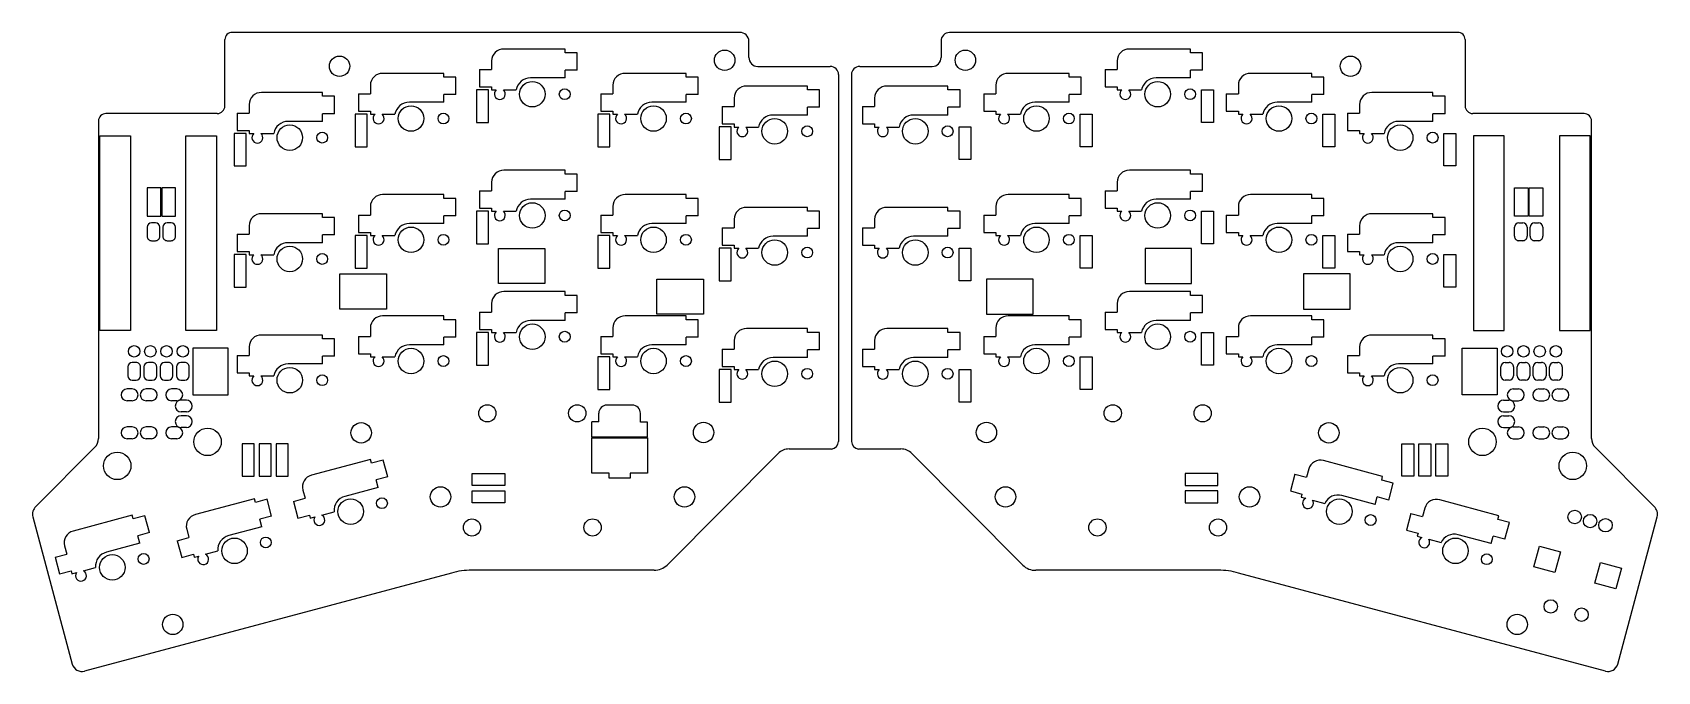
# Model space of a CAD drawing. Extents: x 23 to 278, y -152 to -52.
import ezdxf

# ---------------------------------------------------------------- set-up
doc = ezdxf.new("R2010")
doc.units = 0
doc.layers.add('BLACK', color=7, linetype='CONTINUOUS')

msp = doc.modelspace()

# ---------------------------------------------------------------- linework, layer by layer
at = {"layer": 'BLACK', "linetype": 'CONTINUOUS'}
for p, q in [((53.2625, -63.6553), (53.2625, -53.2735)), ((133.935, -52.1686), (54.3898, -52.1688)), ((246.477, -52.1688), (166.802, -52.1686)), ((247.605, -53.2735), (247.605, -63.6553)), ((106.557, -54.7534), (96.9813, -54.7534)), ((106.557, -55.3539), (106.557, -54.7534)), ((108.445, -55.3539), (106.557, -55.3539)), ((108.445, -58.0717), (108.445, -55.3539)), ((135.366, -56.0779), (135.366, -53.5271)), ((165.501, -53.5271), (165.501, -56.0779)), ((204.572, -54.7534), (194.996, -54.7534)), ((204.572, -55.3539), (204.572, -54.7534)), ((206.459, -55.3539), (204.572, -55.3539)), ((206.459, -58.0717), (206.459, -55.3539)), ((87.5569, -58.5636), (77.9811, -58.5636)), ((87.5569, -59.1641), (87.5569, -58.5636)), ((93.1713, -57.9697), (95.0592, -57.9697)), ((93.1713, -57.9697), (93.1713, -60.6875)), ((95.0592, -56.6235), (95.0592, -57.9697)), ((106.557, -59.2905), (106.557, -58.0717)), ((108.445, -58.0717), (106.557, -58.0717)), ((125.557, -58.5642), (115.981, -58.5642)), ((125.557, -59.1647), (125.557, -58.5642)), ((136.759, -57.4761), (148.098, -57.4761)), ((152.769, -57.4761), (164.108, -57.4761)), ((185.572, -58.5642), (175.996, -58.5642)), ((185.572, -59.1647), (185.572, -58.5642)), ((191.186, -57.9697), (191.186, -60.6875)), ((191.186, -57.9697), (193.074, -57.9697)), ((193.074, -56.6235), (193.074, -57.9697)), ((206.459, -58.0717), (204.572, -58.0717)), ((204.572, -59.2905), (204.572, -58.0717)), ((223.572, -58.5636), (213.996, -58.5636)), ((223.572, -59.1641), (223.572, -58.5636)), ((76.059, -60.4337), (76.059, -61.7799)), ((89.4448, -59.1641), (87.5569, -59.1641)), ((89.4448, -61.8819), (89.4448, -59.1641)), ((93.1713, -60.6875), (95.0592, -60.6875)), ((95.0592, -60.6875), (95.0592, -61.1705)), ((106.557, -59.2905), (101.163, -59.2905)), ((114.059, -60.4343), (114.059, -61.7805)), ((127.444, -59.1647), (125.557, -59.1647)), ((127.444, -61.8825), (127.444, -59.1647)), ((144.557, -60.5628), (134.981, -60.5628)), ((144.557, -61.1633), (144.557, -60.5628)), ((149.434, -58.7703), (149.434, -116.247)), ((151.434, -58.7703), (151.434, -116.247)), ((166.572, -60.5628), (156.996, -60.5628)), ((166.572, -61.1633), (166.572, -60.5628)), ((174.074, -60.4343), (174.074, -61.7805)), ((187.46, -59.1647), (185.572, -59.1647)), ((187.46, -61.8825), (187.46, -59.1647)), ((191.186, -60.6875), (193.074, -60.6875)), ((193.074, -60.6875), (193.074, -61.1705)), ((204.572, -59.2905), (199.178, -59.2905)), ((212.074, -60.4337), (212.074, -61.7799)), ((225.46, -59.1641), (223.572, -59.1641)), ((225.46, -61.8819), (225.46, -59.1641)), ((57.0593, -63.4343), (57.0593, -64.7805)), ((68.5572, -61.5642), (58.9814, -61.5642)), ((68.5572, -62.1647), (68.5572, -61.5642)), ((70.4451, -62.1647), (68.5572, -62.1647)), ((70.4451, -64.8825), (70.4451, -62.1647)), ((74.1711, -61.7799), (74.1711, -64.4977)), ((74.1711, -61.7799), (76.059, -61.7799)), ((87.5569, -63.1007), (82.163, -63.1007)), ((87.5569, -63.1007), (87.5569, -61.8819)), ((89.4448, -61.8819), (87.5569, -61.8819)), ((94.5691, -61.1571), (92.6895, -61.1571)), ((92.6895, -61.1571), (92.6895, -66.2625)), ((94.5691, -66.2625), (94.5691, -61.1571)), ((95.0592, -61.1705), (95.7875, -61.1705)), ((96.9051, -61.1701), (98.9031, -61.1705)), ((112.171, -61.7805), (114.059, -61.7805)), ((112.171, -61.7805), (112.171, -64.4983)), ((125.557, -63.1013), (120.163, -63.1013)), ((125.557, -63.1013), (125.557, -61.8825)), ((127.444, -61.8825), (125.557, -61.8825)), ((133.059, -62.4329), (133.059, -63.7791)), ((146.445, -61.1633), (144.557, -61.1633)), ((146.445, -63.8811), (146.445, -61.1633)), ((155.074, -62.4329), (155.074, -63.7791)), ((168.46, -61.1633), (166.572, -61.1633)), ((168.46, -63.8811), (168.46, -61.1633)), ((172.186, -61.7805), (174.074, -61.7805)), ((172.186, -61.7805), (172.186, -64.4983)), ((185.572, -63.1013), (180.178, -63.1013)), ((185.572, -63.1013), (185.572, -61.8825)), ((187.46, -61.8825), (185.572, -61.8825)), ((193.074, -61.1705), (193.802, -61.1705)), ((194.92, -61.1701), (196.918, -61.1705)), ((206.298, -61.1571), (208.178, -61.1571)), ((206.298, -66.2625), (206.298, -61.1571)), ((208.178, -61.1571), (208.178, -66.2625)), ((210.186, -61.7799), (210.186, -64.4977)), ((210.186, -61.7799), (212.074, -61.7799)), ((223.572, -63.1007), (218.178, -63.1007)), ((223.572, -63.1007), (223.572, -61.8819)), ((225.46, -61.8819), (223.572, -61.8819)), ((231.073, -63.4343), (231.073, -64.7805)), ((242.571, -61.5642), (232.996, -61.5642)), ((242.571, -62.1647), (242.571, -61.5642)), ((244.459, -62.1647), (242.571, -62.1647)), ((244.459, -64.8825), (244.459, -62.1647)), ((33.4567, -66.0404), (33.4567, -115.773)), ((52.0494, -64.8685), (34.6251, -64.8685)), ((55.1714, -64.7805), (55.1714, -67.4983)), ((55.1714, -64.7805), (57.0593, -64.7805)), ((68.5572, -66.1013), (63.1633, -66.1013)), ((70.4451, -64.8825), (68.5572, -64.8825)), ((68.5572, -66.1013), (68.5572, -64.8825)), ((75.5689, -64.9673), (73.6893, -64.9673)), ((73.6893, -64.9673), (73.6893, -70.0727)), ((74.1711, -64.4977), (76.059, -64.4977)), ((75.5689, -70.0727), (75.5689, -64.9673)), ((76.059, -64.4977), (76.059, -64.9807)), ((76.059, -64.9807), (76.7873, -64.9807)), ((77.9049, -64.9803), (79.9029, -64.9807)), ((113.569, -64.9679), (111.689, -64.9679)), ((111.689, -64.9679), (111.689, -70.0733)), ((112.171, -64.4983), (114.059, -64.4983)), ((113.569, -70.0733), (113.569, -64.9679)), ((114.059, -64.4983), (114.059, -64.9813)), ((114.059, -64.9813), (114.787, -64.9813)), ((115.905, -64.9809), (117.903, -64.9813)), ((131.171, -63.7791), (133.059, -63.7791)), ((131.171, -63.7791), (131.171, -66.4969)), ((144.557, -65.0999), (139.163, -65.0999)), ((146.445, -63.8811), (144.557, -63.8811)), ((144.557, -65.0999), (144.557, -63.8811)), ((153.186, -63.7791), (155.074, -63.7791)), ((153.186, -63.7791), (153.186, -66.4969)), ((166.572, -65.0999), (161.178, -65.0999)), ((168.46, -63.8811), (166.572, -63.8811)), ((166.572, -65.0999), (166.572, -63.8811)), ((172.186, -64.4983), (174.074, -64.4983)), ((174.074, -64.4983), (174.074, -64.9813)), ((174.074, -64.9813), (174.803, -64.9813)), ((175.92, -64.9809), (177.918, -64.9813)), ((187.299, -64.9679), (189.178, -64.9679)), ((187.299, -70.0733), (187.299, -64.9679)), ((189.178, -64.9679), (189.178, -70.0733)), ((210.186, -64.4977), (212.074, -64.4977)), ((212.074, -64.4977), (212.074, -64.9807)), ((212.074, -64.9807), (212.802, -64.9807)), ((213.92, -64.9803), (215.918, -64.9807)), ((225.298, -64.9673), (227.178, -64.9673)), ((225.298, -70.0727), (225.298, -64.9673)), ((227.178, -64.9673), (227.178, -70.0727)), ((229.186, -64.7805), (231.073, -64.7805)), ((229.186, -64.7805), (229.186, -67.4983)), ((242.571, -66.1013), (237.177, -66.1013)), ((244.459, -64.8825), (242.571, -64.8825)), ((242.571, -66.1013), (242.571, -64.8825)), ((266.242, -64.8685), (248.818, -64.8685)), ((267.41, -115.773), (267.41, -66.0404)), ((33.6591, -68.3661), (38.4851, -68.3661)), ((33.6591, -98.8461), (33.6591, -68.3661)), ((38.4851, -68.3661), (38.4851, -98.8461)), ((47.1211, -68.3661), (51.9471, -68.3661)), ((47.1211, -98.8461), (47.1211, -68.3661)), ((51.9471, -68.3661), (51.9471, -98.8461)), ((56.5691, -67.9682), (54.6895, -67.9682)), ((54.6895, -67.9682), (54.6895, -73.0736)), ((55.1714, -67.4983), (57.0593, -67.4983)), ((56.5691, -73.0736), (56.5691, -67.9682)), ((57.0593, -67.4983), (57.0593, -67.9813)), ((57.0593, -67.9813), (57.7876, -67.9813)), ((58.9052, -67.9809), (60.9033, -67.9813)), ((92.6895, -66.2625), (94.5691, -66.2625)), ((132.569, -66.9665), (130.689, -66.9665)), ((130.689, -66.9665), (130.689, -72.0719)), ((131.171, -66.4969), (133.059, -66.4969)), ((132.569, -72.0719), (132.569, -66.9665)), ((133.059, -66.4969), (133.059, -66.9799)), ((133.059, -66.9799), (133.787, -66.9799)), ((134.905, -66.9795), (136.903, -66.9799)), ((153.186, -66.4969), (155.074, -66.4969)), ((155.074, -66.4969), (155.074, -66.9799)), ((155.074, -66.9799), (155.802, -66.9799)), ((156.92, -66.9795), (158.918, -66.9799)), ((168.298, -66.9665), (170.178, -66.9665)), ((168.298, -72.0719), (168.298, -66.9665)), ((170.178, -66.9665), (170.178, -72.0719)), ((208.178, -66.2625), (206.298, -66.2625)), ((229.186, -67.4983), (231.073, -67.4983)), ((231.073, -67.4983), (231.073, -67.9813)), ((231.073, -67.9813), (231.802, -67.9813)), ((232.919, -67.9809), (234.917, -67.9813)), ((244.298, -67.9682), (246.178, -67.9682)), ((244.298, -73.0736), (244.298, -67.9682)), ((246.178, -67.9682), (246.178, -73.0736)), ((253.746, -68.3661), (248.92, -68.3661)), ((248.92, -68.3661), (248.92, -98.8461)), ((253.746, -98.8461), (253.746, -68.3661)), ((267.208, -68.3661), (262.382, -68.3661)), ((262.382, -68.3661), (262.382, -98.8461)), ((267.208, -98.8461), (267.208, -68.3661)), ((73.6893, -70.0727), (75.5689, -70.0727)), ((111.689, -70.0733), (113.569, -70.0733)), ((189.178, -70.0733), (187.299, -70.0733)), ((227.178, -70.0727), (225.298, -70.0727)), ((54.6895, -73.0736), (56.5691, -73.0736)), ((106.557, -73.7534), (96.9813, -73.7534)), ((106.557, -74.3539), (106.557, -73.7534)), ((130.689, -72.0719), (132.569, -72.0719)), ((170.178, -72.0719), (168.298, -72.0719)), ((204.572, -73.7534), (194.996, -73.7534)), ((204.572, -74.3539), (204.572, -73.7534)), ((246.178, -73.0736), (244.298, -73.0736)), ((95.0592, -75.6235), (95.0592, -76.9697)), ((108.445, -74.3539), (106.557, -74.3539)), ((108.445, -77.0717), (108.445, -74.3539)), ((193.074, -75.6235), (193.074, -76.9697)), ((206.459, -74.3539), (204.572, -74.3539)), ((206.459, -77.0717), (206.459, -74.3539)), ((43.2036, -76.4816), (41.07, -76.4816)), ((41.07, -76.4816), (41.07, -80.952)), ((43.2036, -80.952), (43.2036, -76.4816)), ((45.5287, -76.4816), (43.3951, -76.4816)), ((43.3951, -76.4816), (43.3951, -80.952)), ((45.5287, -80.952), (45.5287, -76.4816)), ((87.5569, -77.5636), (77.9811, -77.5636)), ((87.5569, -78.1641), (87.5569, -77.5636)), ((89.4448, -78.1641), (87.5569, -78.1641)), ((89.4448, -80.8819), (89.4448, -78.1641)), ((93.1713, -76.9697), (95.0592, -76.9697)), ((93.1713, -76.9697), (93.1713, -79.6875)), ((106.557, -78.2905), (101.163, -78.2905)), ((108.445, -77.0717), (106.557, -77.0717)), ((106.557, -78.2905), (106.557, -77.0717)), ((125.557, -77.5638), (115.981, -77.5638)), ((125.557, -78.1643), (125.557, -77.5638)), ((127.444, -78.1643), (125.557, -78.1643)), ((127.444, -80.8821), (127.444, -78.1643)), ((185.572, -77.5638), (175.996, -77.5638)), ((185.572, -78.1643), (185.572, -77.5638)), ((187.46, -78.1643), (185.572, -78.1643)), ((187.46, -80.8821), (187.46, -78.1643)), ((191.186, -76.9697), (191.186, -79.6875)), ((191.186, -76.9697), (193.074, -76.9697)), ((204.572, -78.2905), (199.178, -78.2905)), ((204.572, -78.2905), (204.572, -77.0717)), ((206.459, -77.0717), (204.572, -77.0717)), ((223.572, -77.5636), (213.996, -77.5636)), ((223.572, -78.1641), (223.572, -77.5636)), ((225.46, -78.1641), (223.572, -78.1641)), ((225.46, -80.8819), (225.46, -78.1641)), ((255.338, -80.952), (255.338, -76.4816)), ((255.338, -76.4816), (257.472, -76.4816)), ((257.472, -76.4816), (257.472, -80.952)), ((257.663, -80.952), (257.663, -76.4816)), ((257.663, -76.4816), (259.797, -76.4816)), ((259.797, -76.4816), (259.797, -80.952)), ((41.07, -80.952), (43.2036, -80.952)), ((43.3951, -80.952), (45.5287, -80.952)), ((68.5572, -80.564), (58.9814, -80.564)), ((68.5572, -81.1645), (68.5572, -80.564)), ((70.4451, -81.1645), (68.5572, -81.1645)), ((70.4451, -83.8823), (70.4451, -81.1645)), ((74.1711, -80.7799), (76.059, -80.7799)), ((74.1711, -80.7799), (74.1711, -83.4977)), ((76.059, -79.4337), (76.059, -80.7799)), ((89.4448, -80.8819), (87.5569, -80.8819)), ((87.5569, -82.1007), (87.5569, -80.8819)), ((94.5691, -80.1571), (92.6895, -80.1571)), ((92.6895, -80.1571), (92.6895, -85.2625)), ((93.1713, -79.6875), (95.0592, -79.6875)), ((94.5691, -85.2625), (94.5691, -80.1571)), ((95.0592, -79.6875), (95.0592, -80.1705)), ((95.0592, -80.1705), (95.7875, -80.1705)), ((96.9051, -80.1701), (98.9031, -80.1705)), ((112.171, -80.7801), (114.059, -80.7801)), ((112.171, -80.7801), (112.171, -83.4979)), ((114.059, -79.4339), (114.059, -80.7801)), ((125.557, -82.1009), (125.557, -80.8821)), ((127.444, -80.8821), (125.557, -80.8821)), ((133.059, -81.4333), (133.059, -82.7795)), ((144.557, -79.5632), (134.981, -79.5632)), ((144.557, -80.1637), (144.557, -79.5632)), ((146.445, -80.1637), (144.557, -80.1637)), ((146.445, -82.8815), (146.445, -80.1637)), ((155.074, -81.4333), (155.074, -82.7795)), ((166.572, -79.5632), (156.996, -79.5632)), ((166.572, -80.1637), (166.572, -79.5632)), ((168.46, -80.1637), (166.572, -80.1637)), ((168.46, -82.8815), (168.46, -80.1637)), ((172.186, -80.7801), (174.074, -80.7801)), ((172.186, -80.7801), (172.186, -83.4979)), ((174.074, -79.4339), (174.074, -80.7801)), ((187.46, -80.8821), (185.572, -80.8821)), ((185.572, -82.1009), (185.572, -80.8821)), ((191.186, -79.6875), (193.074, -79.6875)), ((193.074, -79.6875), (193.074, -80.1705)), ((193.074, -80.1705), (193.802, -80.1705)), ((194.92, -80.1701), (196.918, -80.1705)), ((206.298, -80.1571), (208.178, -80.1571)), ((206.298, -85.2625), (206.298, -80.1571)), ((208.178, -80.1571), (208.178, -85.2625)), ((210.186, -80.7799), (210.186, -83.4977)), ((210.186, -80.7799), (212.074, -80.7799)), ((212.074, -79.4337), (212.074, -80.7799)), ((225.46, -80.8819), (223.572, -80.8819)), ((223.572, -82.1007), (223.572, -80.8819)), ((242.571, -80.564), (232.996, -80.564)), ((242.571, -81.1645), (242.571, -80.564)), ((244.459, -81.1645), (242.571, -81.1645)), ((244.459, -83.8823), (244.459, -81.1645)), ((257.472, -80.952), (255.338, -80.952)), ((259.797, -80.952), (257.663, -80.952)), ((41.0655, -82.6855), (41.0655, -84.0855)), ((42.3655, -81.9855), (41.7655, -81.9855)), ((43.0655, -84.0855), (43.0655, -82.6855)), ((43.5218, -82.6855), (43.5218, -84.0855)), ((44.8218, -81.9855), (44.2218, -81.9855)), ((45.5218, -84.0855), (45.5218, -82.6855)), ((55.1714, -83.7803), (55.1714, -86.4981)), ((55.1714, -83.7803), (57.0593, -83.7803)), ((57.0593, -82.4341), (57.0593, -83.7803)), ((68.5572, -85.1011), (68.5572, -83.8823)), ((70.4451, -83.8823), (68.5572, -83.8823)), ((75.5689, -83.9673), (73.6893, -83.9673)), ((73.6893, -83.9673), (73.6893, -89.0727)), ((74.1711, -83.4977), (76.059, -83.4977)), ((75.5689, -89.0727), (75.5689, -83.9673)), ((76.059, -83.4977), (76.059, -83.9807)), ((76.059, -83.9807), (76.7873, -83.9807)), ((77.9049, -83.9803), (79.9029, -83.9807)), ((87.5569, -82.1007), (82.163, -82.1007)), ((113.569, -83.9675), (111.689, -83.9675)), ((111.689, -83.9675), (111.689, -89.0729)), ((112.171, -83.4979), (114.059, -83.4979)), ((113.569, -89.0729), (113.569, -83.9675)), ((114.059, -83.4979), (114.059, -83.9809)), ((114.059, -83.9809), (114.787, -83.9809)), ((115.905, -83.9805), (117.903, -83.9809)), ((125.557, -82.1009), (120.163, -82.1009)), ((131.171, -82.7795), (133.059, -82.7795)), ((131.171, -82.7795), (131.171, -85.4973)), ((144.557, -84.1003), (144.557, -82.8815)), ((146.445, -82.8815), (144.557, -82.8815)), ((153.186, -82.7795), (155.074, -82.7795)), ((153.186, -82.7795), (153.186, -85.4973)), ((168.46, -82.8815), (166.572, -82.8815)), ((166.572, -84.1003), (166.572, -82.8815)), ((172.186, -83.4979), (174.074, -83.4979)), ((174.074, -83.4979), (174.074, -83.9809)), ((174.074, -83.9809), (174.803, -83.9809)), ((175.92, -83.9805), (177.918, -83.9809)), ((185.572, -82.1009), (180.178, -82.1009)), ((187.299, -83.9675), (189.178, -83.9675)), ((187.299, -89.0729), (187.299, -83.9675)), ((189.178, -83.9675), (189.178, -89.0729)), ((210.186, -83.4977), (212.074, -83.4977)), ((212.074, -83.4977), (212.074, -83.9807)), ((212.074, -83.9807), (212.802, -83.9807)), ((213.92, -83.9803), (215.918, -83.9807)), ((223.572, -82.1007), (218.178, -82.1007)), ((225.298, -83.9673), (227.178, -83.9673)), ((225.298, -89.0727), (225.298, -83.9673)), ((227.178, -83.9673), (227.178, -89.0727)), ((229.186, -83.7803), (229.186, -86.4981)), ((229.186, -83.7803), (231.073, -83.7803)), ((231.073, -82.4341), (231.073, -83.7803)), ((244.459, -83.8823), (242.571, -83.8823)), ((242.571, -85.1011), (242.571, -83.8823)), ((255.345, -84.0855), (255.345, -82.6855)), ((256.045, -81.9855), (256.645, -81.9855)), ((257.345, -82.6855), (257.345, -84.0855)), ((257.802, -84.0855), (257.802, -82.6855)), ((258.502, -81.9855), (259.102, -81.9855)), ((259.802, -82.6855), (259.802, -84.0855)), ((41.7655, -84.7855), (42.3655, -84.7855)), ((44.2218, -84.7855), (44.8218, -84.7855)), ((55.1714, -86.4981), (57.0593, -86.4981)), ((57.0593, -86.4981), (57.0593, -86.9811)), ((68.5572, -85.1011), (63.1633, -85.1011)), ((92.6895, -85.2625), (94.5691, -85.2625)), ((96.1181, -85.9952), (103.418, -85.9952)), ((96.1181, -91.4952), (96.1181, -85.9952)), ((103.418, -85.9952), (103.418, -91.4952)), ((132.569, -85.9669), (130.689, -85.9669)), ((130.689, -85.9669), (130.689, -91.0723)), ((131.171, -85.4973), (133.059, -85.4973)), ((132.569, -91.0723), (132.569, -85.9669)), ((133.059, -85.4973), (133.059, -85.9803)), ((133.059, -85.9803), (133.787, -85.9803)), ((134.905, -85.9799), (136.903, -85.9803)), ((144.557, -84.1003), (139.163, -84.1003)), ((153.186, -85.4973), (155.074, -85.4973)), ((155.074, -85.4973), (155.074, -85.9803)), ((155.074, -85.9803), (155.802, -85.9803)), ((156.92, -85.9799), (158.918, -85.9803)), ((166.572, -84.1003), (161.178, -84.1003)), ((168.298, -85.9669), (170.178, -85.9669)), ((168.298, -91.0723), (168.298, -85.9669)), ((170.178, -85.9669), (170.178, -91.0723)), ((204.749, -85.9952), (197.449, -85.9952)), ((197.449, -85.9952), (197.449, -91.4952)), ((204.749, -91.4952), (204.749, -85.9952)), ((208.178, -85.2625), (206.298, -85.2625)), ((229.186, -86.4981), (231.073, -86.4981)), ((231.073, -86.4981), (231.073, -86.9811)), ((242.571, -85.1011), (237.177, -85.1011)), ((256.645, -84.7855), (256.045, -84.7855)), ((259.102, -84.7855), (258.502, -84.7855)), ((56.5692, -86.9677), (54.6896, -86.9677)), ((54.6896, -86.9677), (54.6896, -92.0731)), ((56.5692, -92.0731), (56.5692, -86.9677)), ((57.0593, -86.9811), (57.7876, -86.9811)), ((58.9052, -86.9807), (60.9033, -86.9811)), ((73.6893, -89.0727), (75.5689, -89.0727)), ((111.689, -89.0729), (113.569, -89.0729)), ((189.178, -89.0729), (187.299, -89.0729)), ((227.178, -89.0727), (225.298, -89.0727)), ((231.073, -86.9811), (231.802, -86.9811)), ((232.919, -86.9807), (234.917, -86.9811)), ((244.298, -86.9677), (246.177, -86.9677)), ((244.298, -92.0731), (244.298, -86.9677)), ((246.177, -86.9677), (246.177, -92.0731)), ((71.2817, -89.9858), (78.5817, -89.9858)), ((71.2817, -95.4858), (71.2817, -89.9858)), ((78.5817, -89.9858), (78.5817, -95.4858)), ((103.418, -91.4952), (96.1181, -91.4952)), ((120.955, -90.7958), (128.255, -90.7958)), ((120.955, -96.2958), (120.955, -90.7958)), ((128.255, -90.7958), (128.255, -96.2958)), ((130.689, -91.0723), (132.569, -91.0723)), ((170.178, -91.0723), (168.298, -91.0723)), ((179.913, -90.7958), (172.613, -90.7958)), ((172.613, -90.7958), (172.613, -96.2958)), ((179.913, -96.2958), (179.913, -90.7958)), ((197.449, -91.4952), (204.749, -91.4952)), ((229.585, -89.9858), (222.285, -89.9858)), ((222.285, -89.9858), (222.285, -95.4858)), ((229.585, -95.4858), (229.585, -89.9858)), ((54.6896, -92.0731), (56.5692, -92.0731)), ((106.557, -92.7536), (96.9813, -92.7536)), ((106.557, -93.3541), (106.557, -92.7536)), ((108.445, -93.3541), (106.557, -93.3541)), ((108.445, -96.0719), (108.445, -93.3541)), ((204.572, -92.7536), (194.996, -92.7536)), ((204.572, -93.3541), (204.572, -92.7536)), ((206.459, -93.3541), (204.572, -93.3541)), ((206.459, -96.0719), (206.459, -93.3541)), ((246.177, -92.0731), (244.298, -92.0731)), ((78.5817, -95.4858), (71.2817, -95.4858)), ((87.5569, -96.564), (77.9811, -96.564)), ((87.5569, -97.1645), (87.5569, -96.564)), ((93.1713, -95.9699), (93.1713, -98.6877)), ((93.1713, -95.9699), (95.0592, -95.9699)), ((95.0592, -94.6237), (95.0592, -95.9699)), ((108.445, -96.0719), (106.557, -96.0719)), ((106.557, -97.2907), (106.557, -96.0719)), ((125.557, -96.5634), (115.981, -96.5634)), ((128.255, -96.2958), (120.955, -96.2958)), ((125.557, -97.1639), (125.557, -96.5634)), ((172.613, -96.2958), (179.913, -96.2958)), ((185.572, -96.5634), (175.996, -96.5634)), ((185.572, -97.1639), (185.572, -96.5634)), ((191.186, -95.9699), (191.186, -98.6877)), ((191.186, -95.9699), (193.074, -95.9699)), ((193.074, -94.6237), (193.074, -95.9699)), ((206.459, -96.0719), (204.572, -96.0719)), ((204.572, -97.2907), (204.572, -96.0719)), ((223.572, -96.564), (213.996, -96.564)), ((222.285, -95.4858), (229.585, -95.4858)), ((223.572, -97.1645), (223.572, -96.564)), ((38.4851, -98.8461), (33.6591, -98.8461)), ((51.9471, -98.8461), (47.1211, -98.8461)), ((76.059, -98.4341), (76.059, -99.7803)), ((89.4448, -97.1645), (87.5569, -97.1645)), ((89.4448, -99.8823), (89.4448, -97.1645)), ((94.5691, -99.1573), (92.6895, -99.1573)), ((92.6895, -99.1573), (92.6895, -104.263)), ((93.1713, -98.6877), (95.0592, -98.6877)), ((94.5691, -104.263), (94.5691, -99.1573)), ((95.0592, -98.6877), (95.0592, -99.1707)), ((95.0592, -99.1707), (95.7875, -99.1707)), ((96.9051, -99.1703), (98.9031, -99.1707)), ((106.557, -97.2907), (101.163, -97.2907)), ((114.059, -98.4335), (114.059, -99.7797)), ((127.444, -97.1639), (125.557, -97.1639)), ((127.444, -99.8817), (127.444, -97.1639)), ((144.557, -98.5636), (134.981, -98.5636)), ((144.557, -99.1641), (144.557, -98.5636)), ((146.445, -99.1641), (144.557, -99.1641)), ((146.445, -101.882), (146.445, -99.1641)), ((166.572, -98.5636), (156.996, -98.5636)), ((166.572, -99.1641), (166.572, -98.5636)), ((168.46, -99.1641), (166.572, -99.1641)), ((168.46, -101.882), (168.46, -99.1641)), ((174.074, -98.4335), (174.074, -99.7797)), ((187.46, -97.1639), (185.572, -97.1639)), ((187.46, -99.8817), (187.46, -97.1639)), ((191.186, -98.6877), (193.074, -98.6877)), ((193.074, -98.6877), (193.074, -99.1707)), ((193.074, -99.1707), (193.802, -99.1707)), ((194.92, -99.1703), (196.918, -99.1707)), ((204.572, -97.2907), (199.178, -97.2907)), ((206.298, -99.1573), (208.178, -99.1573)), ((206.298, -104.263), (206.298, -99.1573)), ((208.178, -99.1573), (208.178, -104.263)), ((212.074, -98.4341), (212.074, -99.7803)), ((225.46, -97.1645), (223.572, -97.1645)), ((225.46, -99.8823), (225.46, -97.1645)), ((248.92, -98.8461), (253.746, -98.8461)), ((262.382, -98.8461), (267.208, -98.8461)), ((53.7453, -101.627), (48.2453, -101.627)), ((48.2453, -101.627), (48.2453, -108.927)), ((53.7453, -108.927), (53.7453, -101.627)), ((57.0593, -101.434), (57.0593, -102.78)), ((68.5572, -99.564), (58.9814, -99.564)), ((68.5572, -100.164), (68.5572, -99.564)), ((70.4451, -100.164), (68.5572, -100.164)), ((70.4451, -102.882), (70.4451, -100.164)), ((74.1711, -99.7803), (76.059, -99.7803)), ((74.1711, -99.7803), (74.1711, -102.498)), ((87.5569, -101.101), (82.163, -101.101)), ((87.5569, -101.101), (87.5569, -99.8823)), ((89.4448, -99.8823), (87.5569, -99.8823)), ((112.171, -99.7797), (114.059, -99.7797)), ((112.171, -99.7797), (112.171, -102.497)), ((125.557, -101.1), (120.163, -101.1)), ((127.444, -99.8817), (125.557, -99.8817)), ((125.557, -101.1), (125.557, -99.8817)), ((131.171, -101.78), (131.171, -104.498)), ((131.171, -101.78), (133.059, -101.78)), ((133.059, -100.434), (133.059, -101.78)), ((153.186, -101.78), (155.074, -101.78)), ((153.186, -101.78), (153.186, -104.498)), ((155.074, -100.434), (155.074, -101.78)), ((172.186, -99.7797), (174.074, -99.7797)), ((172.186, -99.7797), (172.186, -102.497)), ((185.572, -101.1), (180.178, -101.1)), ((187.46, -99.8817), (185.572, -99.8817)), ((185.572, -101.1), (185.572, -99.8817)), ((210.186, -99.7803), (210.186, -102.498)), ((210.186, -99.7803), (212.074, -99.7803)), ((223.572, -101.101), (218.178, -101.101)), ((223.572, -101.101), (223.572, -99.8823)), ((225.46, -99.8823), (223.572, -99.8823)), ((231.073, -101.434), (231.073, -102.78)), ((242.571, -99.564), (232.996, -99.564)), ((242.571, -100.164), (242.571, -99.564)), ((244.459, -100.164), (242.571, -100.164)), ((244.459, -102.882), (244.459, -100.164)), ((247.122, -108.927), (247.122, -101.627)), ((247.122, -101.627), (252.622, -101.627)), ((252.622, -101.627), (252.622, -108.927)), ((39.3384, -103.853), (38.7384, -103.853)), ((41.8784, -103.853), (41.2784, -103.853)), ((44.4184, -103.853), (43.8184, -103.853)), ((46.9584, -103.853), (46.3584, -103.853)), ((55.1714, -102.78), (55.1714, -105.498)), ((55.1714, -102.78), (57.0593, -102.78)), ((68.5572, -104.101), (63.1633, -104.101)), ((70.4451, -102.882), (68.5572, -102.882)), ((68.5572, -104.101), (68.5572, -102.882)), ((74.1711, -102.498), (76.059, -102.498)), ((76.059, -102.498), (76.059, -102.981)), ((76.059, -102.981), (76.7873, -102.981)), ((77.9049, -102.981), (79.9029, -102.981)), ((92.6895, -104.263), (94.5691, -104.263)), ((113.569, -102.967), (111.689, -102.967)), ((111.689, -102.967), (111.689, -108.072)), ((112.171, -102.497), (114.059, -102.497)), ((113.569, -108.072), (113.569, -102.967)), ((114.059, -102.497), (114.059, -102.98)), ((114.059, -102.98), (114.787, -102.98)), ((115.905, -102.98), (117.903, -102.98)), ((144.557, -103.101), (139.163, -103.101)), ((144.557, -103.101), (144.557, -101.882)), ((146.445, -101.882), (144.557, -101.882)), ((166.572, -103.101), (161.178, -103.101)), ((168.46, -101.882), (166.572, -101.882)), ((166.572, -103.101), (166.572, -101.882)), ((172.186, -102.497), (174.074, -102.497)), ((174.074, -102.497), (174.074, -102.98)), ((174.074, -102.98), (174.803, -102.98)), ((175.92, -102.98), (177.918, -102.98)), ((187.299, -102.967), (189.178, -102.967)), ((187.299, -108.072), (187.299, -102.967)), ((189.178, -102.967), (189.178, -108.072)), ((208.178, -104.263), (206.298, -104.263)), ((210.186, -102.498), (212.074, -102.498)), ((212.074, -102.498), (212.074, -102.981)), ((212.074, -102.981), (212.802, -102.981)), ((213.92, -102.981), (215.918, -102.981)), ((229.186, -102.78), (229.186, -105.498)), ((229.186, -102.78), (231.073, -102.78)), ((242.571, -104.101), (237.177, -104.101)), ((242.571, -104.101), (242.571, -102.882)), ((244.459, -102.882), (242.571, -102.882)), ((253.909, -103.853), (254.509, -103.853)), ((256.449, -103.853), (257.049, -103.853)), ((258.989, -103.853), (259.589, -103.853)), ((261.529, -103.853), (262.129, -103.853)), ((38.0384, -104.553), (38.0384, -105.953)), ((38.7384, -106.653), (39.3384, -106.653)), ((40.0384, -105.953), (40.0384, -104.553)), ((40.5784, -104.553), (40.5784, -105.953)), ((41.2784, -106.653), (41.8784, -106.653)), ((42.5784, -105.953), (42.5784, -104.553)), ((43.1184, -104.553), (43.1184, -105.953)), ((43.8184, -106.653), (44.4184, -106.653)), ((45.1184, -105.953), (45.1184, -104.553)), ((45.6584, -104.553), (45.6584, -105.953)), ((46.3584, -106.653), (46.9584, -106.653)), ((47.6584, -105.953), (47.6584, -104.553)), ((55.1714, -105.498), (57.0593, -105.498)), ((57.0593, -105.498), (57.0593, -105.981)), ((57.0593, -105.981), (57.7876, -105.981)), ((58.9052, -105.981), (60.9033, -105.981)), ((132.569, -104.967), (130.689, -104.967)), ((130.689, -104.967), (130.689, -110.073)), ((131.171, -104.498), (133.059, -104.498)), ((132.569, -110.073), (132.569, -104.967)), ((133.059, -104.498), (133.059, -104.981)), ((133.059, -104.981), (133.787, -104.981)), ((134.905, -104.98), (136.903, -104.981)), ((153.186, -104.498), (155.074, -104.498)), ((155.074, -104.498), (155.074, -104.981)), ((155.074, -104.981), (155.802, -104.981)), ((156.92, -104.98), (158.918, -104.981)), ((168.298, -104.967), (170.178, -104.967)), ((168.298, -110.073), (168.298, -104.967)), ((170.178, -104.967), (170.178, -110.073)), ((229.186, -105.498), (231.073, -105.498)), ((231.073, -105.498), (231.073, -105.981)), ((231.073, -105.981), (231.802, -105.981)), ((232.919, -105.981), (234.917, -105.981)), ((253.209, -105.953), (253.209, -104.553)), ((254.509, -106.653), (253.909, -106.653)), ((255.209, -104.553), (255.209, -105.953)), ((255.749, -105.953), (255.749, -104.553)), ((257.049, -106.653), (256.449, -106.653)), ((257.749, -104.553), (257.749, -105.953)), ((258.289, -105.953), (258.289, -104.553)), ((259.589, -106.653), (258.989, -106.653)), ((260.289, -104.553), (260.289, -105.953)), ((260.829, -105.953), (260.829, -104.553)), ((262.129, -106.653), (261.529, -106.653)), ((262.829, -104.553), (262.829, -105.953)), ((38.7338, -108.009), (37.921, -108.009)), ((41.731, -108.009), (40.9182, -108.009)), ((45.7188, -108.009), (44.906, -108.009)), ((48.2453, -108.927), (53.7453, -108.927)), ((111.689, -108.072), (113.569, -108.072)), ((189.178, -108.072), (187.299, -108.072)), ((252.622, -108.927), (247.122, -108.927)), ((255.148, -108.009), (255.961, -108.009)), ((259.136, -108.009), (259.949, -108.009)), ((262.133, -108.009), (262.946, -108.009)), ((38.7338, -109.863), (37.921, -109.863)), ((41.731, -109.863), (40.9182, -109.863)), ((45.7188, -109.863), (44.906, -109.863)), ((47.2174, -109.762), (46.4046, -109.762)), ((47.2174, -111.616), (46.4046, -111.616)), ((111.85, -113.155), (111.85, -111.82)), ((117.108, -110.55), (113.12, -110.55)), ((118.378, -113.206), (118.378, -111.82)), ((130.689, -110.073), (132.569, -110.073)), ((170.178, -110.073), (168.298, -110.073)), ((253.65, -109.762), (254.463, -109.762)), ((253.65, -111.616), (254.463, -111.616)), ((255.148, -109.863), (255.961, -109.863)), ((259.136, -109.863), (259.949, -109.863)), ((262.133, -109.863), (262.946, -109.863)), ((38.7338, -113.953), (37.921, -113.953)), ((41.731, -113.953), (40.9182, -113.953)), ((45.7188, -113.953), (44.906, -113.953)), ((47.2174, -112.2), (46.4046, -112.2)), ((47.2174, -114.054), (46.4046, -114.054)), ((110.77, -115.542), (110.77, -113.155)), ((111.85, -113.155), (110.77, -113.155)), ((119.508, -113.206), (118.378, -113.206)), ((119.508, -115.542), (119.508, -113.206)), ((253.65, -112.2), (254.463, -112.2)), ((253.65, -114.054), (254.463, -114.054)), ((255.148, -113.953), (255.961, -113.953)), ((259.136, -113.953), (259.949, -113.953)), ((262.133, -113.953), (262.946, -113.953)), ((38.7338, -115.807), (37.921, -115.807)), ((41.731, -115.807), (40.9182, -115.807)), ((45.7188, -115.807), (44.906, -115.807)), ((57.8401, -116.594), (55.9605, -116.594)), ((55.9605, -116.594), (55.9605, -121.7)), ((57.8401, -121.7), (57.8401, -116.594)), ((60.4987, -116.594), (58.6191, -116.594)), ((58.6191, -116.594), (58.6191, -121.7)), ((60.4987, -121.7), (60.4987, -116.594)), ((63.1574, -116.594), (61.2778, -116.594)), ((61.2778, -116.594), (61.2778, -121.7)), ((63.1574, -121.7), (63.1574, -116.594)), ((110.758, -121.188), (110.758, -115.651)), ((110.758, -115.651), (119.47, -115.651)), ((119.508, -115.542), (110.77, -115.542)), ((119.47, -115.651), (119.47, -121.188)), ((237.71, -121.7), (237.71, -116.594)), ((237.71, -116.594), (239.589, -116.594)), ((239.589, -116.594), (239.589, -121.7)), ((240.368, -121.7), (240.368, -116.594)), ((240.368, -116.594), (242.248, -116.594)), ((242.248, -116.594), (242.248, -121.7)), ((243.027, -121.7), (243.027, -116.594)), ((243.027, -116.594), (244.907, -116.594)), ((244.907, -116.594), (244.907, -121.7)), ((255.148, -115.807), (255.961, -115.807)), ((259.136, -115.807), (259.949, -115.807)), ((262.133, -115.807), (262.946, -115.807)), ((23.6261, -126.416), (32.9014, -117.145)), ((76.0906, -119.065), (66.8411, -121.543)), ((76.246, -119.645), (76.0906, -119.065)), ((78.0695, -119.157), (76.246, -119.645)), ((78.7729, -121.782), (78.0695, -119.157)), ((139.957, -118.133), (122.558, -135.6)), ((148.303, -117.42), (141.677, -117.42)), ((159.19, -117.42), (152.564, -117.42)), ((178.309, -135.6), (160.91, -118.133)), ((234.688, -121.721), (225.439, -119.243)), ((267.966, -117.145), (277.241, -126.416)), ((55.9605, -121.7), (57.8401, -121.7)), ((58.6191, -121.7), (60.4987, -121.7)), ((61.2778, -121.7), (63.1574, -121.7)), ((78.7729, -121.782), (76.9494, -122.27)), ((92.0131, -123.132), (92.0131, -121.252)), ((92.0131, -121.252), (97.1185, -121.252)), ((97.1185, -121.252), (97.1185, -123.132)), ((113.501, -121.188), (110.758, -121.188)), ((113.501, -122.001), (113.501, -121.188)), ((116.752, -122.001), (113.501, -122.001)), ((119.47, -121.188), (116.752, -121.188)), ((116.752, -121.188), (116.752, -122.001)), ((208.854, -121.252), (203.749, -121.252)), ((203.749, -121.252), (203.749, -123.132)), ((208.854, -123.132), (208.854, -121.252)), ((220.926, -121.363), (220.223, -123.988)), ((220.926, -121.363), (222.75, -121.852)), ((223.098, -120.551), (222.75, -121.852)), ((234.533, -122.301), (234.688, -121.721)), ((239.589, -121.7), (237.71, -121.7)), ((242.248, -121.7), (240.368, -121.7)), ((244.907, -121.7), (243.027, -121.7)), ((65.4684, -123.847), (65.8168, -125.148)), ((77.2649, -123.448), (72.0547, -124.844)), ((77.2649, -123.448), (76.9494, -122.27)), ((97.1185, -123.132), (92.0131, -123.132)), ((92.0131, -125.839), (92.0131, -123.959)), ((92.0131, -123.959), (97.1185, -123.959)), ((97.1185, -123.959), (97.1185, -125.839)), ((203.749, -123.132), (208.854, -123.132)), ((208.854, -123.959), (203.749, -123.959)), ((203.749, -123.959), (203.749, -125.839)), ((208.854, -125.839), (208.854, -123.959)), ((220.223, -123.988), (222.046, -124.477)), ((222.046, -124.477), (221.921, -124.944)), ((233.514, -126.104), (228.304, -124.707)), ((236.356, -122.79), (234.533, -122.301)), ((235.653, -125.415), (236.356, -122.79)), ((57.8908, -125.211), (48.6412, -127.69)), ((58.0462, -125.792), (57.8908, -125.211)), ((59.8697, -125.303), (58.0462, -125.792)), ((60.5731, -127.928), (59.8697, -125.303)), ((63.9933, -125.636), (65.8168, -125.148)), ((63.9933, -125.636), (64.6968, -128.262)), ((68.4282, -127.761), (70.3583, -127.245)), ((97.1185, -125.839), (92.0131, -125.839)), ((203.749, -125.839), (208.854, -125.839)), ((221.921, -124.944), (222.625, -125.132)), ((223.705, -125.421), (225.634, -125.938)), ((233.514, -126.104), (233.83, -124.926)), ((235.653, -125.415), (233.83, -124.926)), ((241.298, -126.698), (240.95, -127.998)), ((252.888, -127.867), (243.639, -125.389)), ((23.1689, -128.067), (29.343, -151.121)), ((38.7392, -127.802), (29.4896, -130.281)), ((38.8946, -128.382), (38.7392, -127.802)), ((40.7181, -127.894), (38.8946, -128.382)), ((41.4215, -130.519), (40.7181, -127.894)), ((59.0651, -129.594), (53.8549, -130.99)), ((60.5731, -127.928), (58.7496, -128.417)), ((59.0651, -129.594), (58.7496, -128.417)), ((64.6968, -128.262), (66.5202, -127.773)), ((66.5202, -127.773), (66.6453, -128.239)), ((66.6453, -128.239), (67.3488, -128.051)), ((239.126, -127.51), (238.423, -130.135)), ((239.126, -127.51), (240.95, -127.998)), ((252.733, -128.447), (252.888, -127.867)), ((254.556, -128.936), (252.733, -128.447)), ((253.853, -131.561), (254.556, -128.936)), ((271.524, -151.121), (277.698, -128.067)), ((39.9135, -132.185), (34.7033, -133.581)), ((41.4215, -130.519), (39.598, -131.008)), ((39.9135, -132.185), (39.598, -131.008)), ((45.7935, -131.783), (47.617, -131.294)), ((45.7935, -131.783), (46.4969, -134.408)), ((47.2686, -129.994), (47.617, -131.294)), ((238.423, -130.135), (240.246, -130.623)), ((240.246, -130.623), (240.121, -131.09)), ((240.121, -131.09), (240.825, -131.278)), ((241.904, -131.567), (243.834, -132.085)), ((251.714, -132.25), (246.504, -130.854)), ((251.714, -132.25), (252.029, -131.073)), ((253.853, -131.561), (252.029, -131.073)), ((26.6419, -134.374), (28.4654, -133.885)), ((26.6419, -134.374), (27.3453, -136.999)), ((28.117, -132.585), (28.4654, -133.885)), ((46.4969, -134.408), (48.3204, -133.919)), ((48.3204, -133.919), (48.4454, -134.386)), ((48.4454, -134.386), (49.149, -134.197)), ((50.2284, -133.908), (52.1584, -133.391)), ((258.39, -135.863), (259.258, -132.625)), ((259.258, -132.625), (262.546, -133.505)), ((262.546, -133.505), (261.678, -136.744)), ((27.3453, -136.999), (29.1688, -136.51)), ((29.1688, -136.51), (29.2938, -136.977)), ((29.2938, -136.977), (29.9974, -136.788)), ((31.0768, -136.498), (33.0068, -135.982)), ((88.7637, -136.85), (31.2696, -152.222)), ((120.526, -136.415), (91.9513, -136.423)), ((208.916, -136.423), (180.341, -136.415)), ((269.598, -152.222), (212.103, -136.85)), ((261.678, -136.744), (258.39, -135.863)), ((267.959, -138.427), (268.827, -135.188)), ((268.827, -135.188), (272.114, -136.069)), ((272.114, -136.069), (271.246, -139.308)), ((271.246, -139.308), (267.959, -138.427))]:
    msp.add_line(p, q, dxfattribs=at)
at = {"layer": 'BLACK'}
for centre, radius in [((71.2249, -57.4526), 1.6), ((131.576, -56.5108), 1.6), ((169.291, -56.5108), 1.6), ((229.642, -57.4526), 1.6), ((101.426, -61.8305), 2), ((106.506, -61.8305), 0.85), ((199.441, -61.8305), 2), ((204.521, -61.8305), 0.85), ((82.4261, -65.6407), 2), ((120.426, -65.6413), 2), ((180.441, -65.6413), 2), ((218.441, -65.6407), 2), ((87.5061, -65.6407), 0.85), ((125.506, -65.6413), 0.85), ((139.426, -67.6399), 2), ((161.441, -67.6399), 2), ((185.521, -65.6413), 0.85), ((223.521, -65.6407), 0.85), ((63.4264, -68.6413), 2), ((68.5064, -68.6413), 0.85), ((144.506, -67.6399), 0.85), ((166.521, -67.6399), 0.85), ((237.441, -68.6413), 2), ((242.521, -68.6413), 0.85), ((101.426, -80.8305), 2), ((199.441, -80.8305), 2), ((106.506, -80.8305), 0.85), ((204.521, -80.8305), 0.85), ((82.4261, -84.6407), 2), ((87.5061, -84.6407), 0.85), ((120.426, -84.6409), 2), ((125.506, -84.6409), 0.85), ((180.441, -84.6409), 2), ((185.521, -84.6409), 0.85), ((218.441, -84.6407), 2), ((223.521, -84.6407), 0.85), ((63.4264, -87.6411), 2), ((139.426, -86.6403), 2), ((144.506, -86.6403), 0.85), ((161.441, -86.6403), 2), ((166.521, -86.6403), 0.85), ((237.441, -87.6411), 2), ((68.5064, -87.6411), 0.85), ((242.521, -87.6411), 0.85), ((101.426, -99.8307), 2), ((106.506, -99.8307), 0.85), ((199.441, -99.8307), 2), ((204.521, -99.8307), 0.85), ((39.0384, -102.118), 0.9), ((41.5784, -102.118), 0.9), ((44.1184, -102.118), 0.9), ((46.6584, -102.118), 0.9), ((82.4261, -103.641), 2), ((120.426, -103.64), 2), ((180.441, -103.64), 2), ((218.441, -103.641), 2), ((254.209, -102.118), 0.9), ((256.749, -102.118), 0.9), ((259.289, -102.118), 0.9), ((261.829, -102.118), 0.9), ((87.5061, -103.641), 0.85), ((125.506, -103.64), 0.85), ((139.426, -105.641), 2), ((161.441, -105.641), 2), ((185.521, -103.64), 0.85), ((223.521, -103.641), 0.85), ((63.4264, -106.641), 2), ((68.5064, -106.641), 0.85), ((144.506, -105.641), 0.85), ((166.521, -105.641), 0.85), ((237.441, -106.641), 2), ((242.521, -106.641), 0.85), ((94.3841, -111.826), 1.35), ((108.476, -111.825), 1.35), ((192.391, -111.825), 1.35), ((206.483, -111.826), 1.35), ((50.5501, -116.307), 2.15), ((74.6159, -114.891), 1.6), ((128.273, -114.828), 1.6), ((172.594, -114.828), 1.6), ((226.251, -114.891), 1.6), ((250.317, -116.307), 2.15), ((36.3903, -120.066), 2.15), ((264.477, -120.066), 2.15), ((87.0406, -124.923), 1.6), ((125.277, -124.923), 1.6), ((175.59, -124.923), 1.6), ((213.826, -124.923), 1.6), ((72.9663, -127.229), 2), ((77.8732, -125.914), 0.85), ((227.901, -127.229), 2), ((264.779, -128.075), 1.05), ((91.9763, -129.716), 1.35), ((110.876, -129.715), 1.35), ((189.991, -129.715), 1.35), ((208.891, -129.716), 1.35), ((232.808, -128.544), 0.85), ((267.193, -128.722), 1.05), ((269.608, -129.369), 1.05), ((54.7665, -133.375), 2), ((59.6734, -132.061), 0.85), ((246.101, -133.375), 2), ((35.6149, -135.966), 2), ((40.5218, -134.651), 0.85), ((251.008, -134.69), 0.85), ((261.026, -142.081), 1.05), ((265.855, -143.375), 1.05), ((45.0891, -144.907), 1.6), ((255.778, -144.907), 1.6)]:
    msp.add_circle(centre, radius, dxfattribs=at)
for centre, radius, start, end in [((54.3472, -53.2528), 1.0849, -272.25, -178.907), ((134.018, -53.514), 1.3479, -0.55603, 93.5187), ((166.79, -53.4586), 1.29, -270.537, -176.957), ((246.52, -53.2528), 1.0849, -1.09264, 92.2513), ((96.9398, -56.6336), 1.8806, 88.7333, 179.693), ((194.954, -56.6336), 1.8806, 88.7333, 179.693), ((77.9396, -60.4438), 1.8806, 88.7333, 179.693), ((115.939, -60.4444), 1.8806, 88.7333, 179.693), ((136.766, -56.0759), 1.4002, -179.918, -90.2625), ((148.112, -58.7981), 1.322, 1.20422, 90.5951), ((152.755, -58.7981), 1.322, 89.4057, 178.796), ((164.101, -56.076), 1.4001, -89.7424, -0.078408), ((175.955, -60.4444), 1.8806, 88.7333, 179.693), ((213.954, -60.4438), 1.8806, 88.7333, 179.693), ((101.138, -61.5583), 2.2679, 89.3556, 170.156), ((134.939, -62.443), 1.8806, 88.7333, 179.693), ((156.955, -62.443), 1.8806, 88.7333, 179.693), ((199.152, -61.5583), 2.2679, 89.3556, 170.156), ((52.0495, -63.6554), 1.213, -90.0052, 0.003968), ((58.9399, -63.4444), 1.8806, 88.7333, 179.693), ((82.1374, -65.3685), 2.2679, 89.3556, 170.156), ((96.3466, -61.8186), 0.8559, -229.221, 49.262), ((120.137, -65.369), 2.2679, 89.3556, 170.156), ((180.153, -65.369), 2.2679, 89.3556, 170.156), ((194.361, -61.8186), 0.8559, -229.221, 49.262), ((218.152, -65.3685), 2.2679, 89.3556, 170.156), ((232.954, -63.4444), 1.8806, 88.7333, 179.693), ((248.818, -63.6554), 1.213, -180.004, -89.9957), ((34.5849, -65.9968), 1.1291, -272.04, -177.787), ((63.1377, -68.369), 2.2679, 89.3556, 170.156), ((77.3464, -65.6288), 0.8559, -229.221, 49.262), ((115.346, -65.6294), 0.8559, -229.221, 49.262), ((139.137, -67.3676), 2.2679, 89.3556, 170.156), ((161.152, -67.3676), 2.2679, 89.3556, 170.156), ((175.362, -65.6294), 0.8559, -229.221, 49.262), ((213.361, -65.6288), 0.8559, -229.221, 49.262), ((237.152, -68.369), 2.2679, 89.3556, 170.156), ((266.282, -65.9967), 1.129, -2.21853, 92.0411), ((58.3467, -68.6294), 0.8559, -229.221, 49.262), ((134.346, -67.628), 0.8559, -229.221, 49.262), ((156.361, -67.628), 0.8559, -229.221, 49.262), ((232.361, -68.6294), 0.8559, -229.221, 49.262), ((96.9398, -75.6336), 1.8806, 88.7333, 179.693), ((194.954, -75.6336), 1.8806, 88.7333, 179.693), ((77.9396, -79.4438), 1.8806, 88.7333, 179.693), ((101.138, -80.5582), 2.2679, 89.3556, 170.156), ((115.939, -79.444), 1.8806, 88.7333, 179.693), ((175.955, -79.444), 1.8806, 88.7333, 179.693), ((199.152, -80.5582), 2.2679, 89.3556, 170.156), ((213.954, -79.4438), 1.8806, 88.7333, 179.693), ((58.9399, -82.4442), 1.8806, 88.7333, 179.693), ((96.3466, -80.8186), 0.8559, -229.221, 49.262), ((134.939, -81.4434), 1.8806, 88.7333, 179.693), ((156.955, -81.4434), 1.8806, 88.7333, 179.693), ((194.361, -80.8186), 0.8559, -229.221, 49.262), ((232.954, -82.4442), 1.8806, 88.7333, 179.693), ((41.7655, -82.6855), 0.7, 90, 180), ((42.3655, -82.6855), 0.7, 0, 90), ((44.2218, -82.6855), 0.7, 90, 180), ((44.8218, -82.6855), 0.7, 0, 90), ((77.3464, -84.6288), 0.8559, -229.221, 49.262), ((82.1374, -84.3684), 2.2679, 89.3556, 170.156), ((115.346, -84.629), 0.8559, -229.221, 49.262), ((120.137, -84.3686), 2.2679, 89.3556, 170.156), ((175.362, -84.629), 0.8559, -229.221, 49.262), ((180.153, -84.3686), 2.2679, 89.3556, 170.156), ((213.361, -84.6288), 0.8559, -229.221, 49.262), ((218.152, -84.3684), 2.2679, 89.3556, 170.156), ((256.045, -82.6855), 0.7, 90, 180), ((256.645, -82.6855), 0.7, 0, 90), ((258.502, -82.6855), 0.7, 90, 180), ((259.102, -82.6855), 0.7, 0, 90), ((41.7655, -84.0855), 0.7, -180, -89.9999), ((42.3655, -84.0855), 0.7, -90.0001, 0.000082), ((44.2218, -84.0855), 0.7, -180, -89.9999), ((44.8218, -84.0855), 0.7, -90.0001, 0.000082), ((63.1377, -87.3688), 2.2679, 89.3556, 170.156), ((134.346, -86.6284), 0.8559, -229.221, 49.262), ((139.137, -86.368), 2.2679, 89.3556, 170.156), ((156.361, -86.6284), 0.8559, -229.221, 49.262), ((161.152, -86.368), 2.2679, 89.3556, 170.156), ((237.152, -87.3688), 2.2679, 89.3556, 170.156), ((256.045, -84.0855), 0.7, -180, -89.9999), ((256.645, -84.0855), 0.7, -90.0001, 0.000082), ((258.502, -84.0855), 0.7, -180, -89.9999), ((259.102, -84.0855), 0.7, -90.0001, 0.000082), ((58.3467, -87.6292), 0.8559, -229.221, 49.262), ((232.361, -87.6292), 0.8559, -229.221, 49.262), ((96.9398, -94.6338), 1.8806, 88.7333, 179.693), ((194.954, -94.6338), 1.8806, 88.7333, 179.693), ((77.9396, -98.4442), 1.8806, 88.7333, 179.693), ((115.939, -98.4436), 1.8806, 88.7333, 179.693), ((175.955, -98.4436), 1.8806, 88.7333, 179.693), ((213.954, -98.4442), 1.8806, 88.7333, 179.693), ((96.3466, -99.8188), 0.8559, -229.221, 49.262), ((101.138, -99.5584), 2.2679, 89.3556, 170.156), ((134.939, -100.444), 1.8806, 88.7333, 179.693), ((156.955, -100.444), 1.8806, 88.7333, 179.693), ((194.361, -99.8188), 0.8559, -229.221, 49.262), ((199.152, -99.5584), 2.2679, 89.3556, 170.156), ((58.9399, -101.444), 1.8806, 88.7333, 179.693), ((82.1374, -103.369), 2.2679, 89.3556, 170.156), ((120.137, -103.368), 2.2679, 89.3556, 170.156), ((180.153, -103.368), 2.2679, 89.3556, 170.156), ((218.152, -103.369), 2.2679, 89.3556, 170.156), ((232.954, -101.444), 1.8806, 88.7333, 179.693), ((38.7384, -104.553), 0.7, -270, -180), ((39.3384, -104.553), 0.7, -0.000082, 90.0001), ((41.2784, -104.553), 0.7, -270, -180), ((41.8784, -104.553), 0.7, -0.000082, 90.0001), ((43.8184, -104.553), 0.7, -270, -180), ((44.4184, -104.553), 0.7, -0.000082, 90.0001), ((46.3584, -104.553), 0.7, -270, -180), ((46.9584, -104.553), 0.7, -0.000082, 90.0001), ((63.1377, -106.369), 2.2679, 89.3556, 170.156), ((77.3464, -103.629), 0.8559, -229.221, 49.262), ((115.346, -103.629), 0.8559, -229.221, 49.262), ((139.137, -105.368), 2.2679, 89.3556, 170.156), ((161.152, -105.368), 2.2679, 89.3556, 170.156), ((175.362, -103.629), 0.8559, -229.221, 49.262), ((213.361, -103.629), 0.8559, -229.221, 49.262), ((237.152, -106.369), 2.2679, 89.3556, 170.156), ((253.909, -104.553), 0.7, -270, -180), ((254.509, -104.553), 0.7, -0.000082, 90.0001), ((256.449, -104.553), 0.7, -270, -180), ((257.049, -104.553), 0.7, -0.000082, 90.0001), ((258.989, -104.553), 0.7, -270, -180), ((259.589, -104.553), 0.7, -0.000082, 90.0001), ((261.529, -104.553), 0.7, -270, -180), ((262.129, -104.553), 0.7, -0.000082, 90.0001), ((38.7384, -105.953), 0.7, -180, -90), ((39.3384, -105.953), 0.7, -90, 0), ((41.2784, -105.953), 0.7, -180, -90), ((41.8784, -105.953), 0.7, -90, 0), ((43.8184, -105.953), 0.7, -180, -90), ((44.4184, -105.953), 0.7, -90, 0), ((46.3584, -105.953), 0.7, -180, -90), ((46.9584, -105.953), 0.7, -90, 0), ((58.3467, -106.629), 0.8559, -229.221, 49.262), ((134.346, -105.629), 0.8559, -229.221, 49.262), ((156.361, -105.629), 0.8559, -229.221, 49.262), ((232.361, -106.629), 0.8559, -229.221, 49.262), ((253.909, -105.953), 0.7, -180, -90), ((254.509, -105.953), 0.7, -90, 0), ((256.449, -105.953), 0.7, -180, -90), ((257.049, -105.953), 0.7, -90, 0), ((258.989, -105.953), 0.7, -180, -90), ((259.589, -105.953), 0.7, -90, 0), ((261.529, -105.953), 0.7, -180, -90), ((262.129, -105.953), 0.7, -90, 0), ((37.921, -108.936), 0.9271, -270, -90), ((38.7338, -108.936), 0.9271, -90, 90), ((40.9182, -108.936), 0.9271, -270, -90), ((41.731, -108.936), 0.9271, -90, 90), ((44.906, -108.936), 0.9271, -270, -90), ((45.7188, -108.936), 0.9271, -90, 90), ((255.148, -108.936), 0.9271, -270, -90), ((255.961, -108.936), 0.9271, -90, 90), ((259.136, -108.936), 0.9271, -270, -90), ((259.949, -108.936), 0.9271, -90, 90), ((262.133, -108.936), 0.9271, -270, -90), ((262.946, -108.936), 0.9271, -90, 90), ((46.4046, -110.689), 0.9271, -270, -90), ((47.2174, -110.689), 0.9271, -90, 90), ((113.12, -111.82), 1.27, 89.9995, 179.999), ((117.108, -111.82), 1.2699, -0.003925, 90.0041), ((253.65, -110.689), 0.9271, -270, -90), ((254.463, -110.689), 0.9271, -90, 90), ((37.921, -114.88), 0.9271, -270, -90), ((38.7338, -114.88), 0.9271, -90, 90), ((40.9182, -114.88), 0.9271, -270, -90), ((41.731, -114.88), 0.9271, -90, 90), ((44.906, -114.88), 0.9271, -270, -90), ((46.4046, -113.127), 0.9271, -270, -90), ((45.7188, -114.88), 0.9271, -90, 90), ((47.2174, -113.127), 0.9271, -90, 90), ((253.65, -113.127), 0.9271, -270, -90), ((255.148, -114.88), 0.9271, -270, -90), ((254.463, -113.127), 0.9271, -90, 90), ((255.961, -114.88), 0.9271, -90, 90), ((259.136, -114.88), 0.9271, -270, -90), ((259.949, -114.88), 0.9271, -90, 90), ((262.133, -114.88), 0.9271, -270, -90), ((262.946, -114.88), 0.9271, -90, 90), ((31.5716, -115.808), 1.8854, -45.147, 1.06367), ((148.207, -116.196), 1.2277, -85.5241, -2.38576), ((152.66, -116.196), 1.2276, -177.614, -94.4722), ((269.296, -115.808), 1.8855, -181.064, -134.856), ((141.613, -119.695), 2.2763, 88.3936, 136.662), ((159.254, -119.695), 2.2764, 43.338, 91.6043), ((224.912, -121.048), 1.8806, 73.7333, 164.693), ((67.2875, -123.37), 1.8806, -256.267, -165.307), ((227.692, -126.891), 2.2679, 74.3556, 155.156), ((24.7765, -127.623), 1.6677, -226.384, -164.574), ((72.617, -127.041), 2.2679, -255.644, -174.844), ((222.997, -125.903), 0.8559, -244.221, 34.2621), ((243.112, -127.194), 1.8806, 73.7333, 164.693), ((276.09, -127.623), 1.6678, -15.4254, 46.3824), ((49.0877, -129.517), 1.8806, -256.267, -165.307), ((68.0566, -128.532), 0.8559, -214.221, 64.2621), ((29.9361, -132.108), 1.8806, -256.267, -165.307), ((54.4172, -133.187), 2.2679, -255.644, -174.844), ((241.197, -132.049), 0.8559, -244.221, 34.2621), ((245.892, -133.038), 2.2679, 74.3556, 155.156), ((35.2656, -135.778), 2.2679, -255.644, -174.844), ((49.8567, -134.679), 0.8559, -214.221, 64.2621), ((30.7051, -137.269), 0.8559, -214.221, 64.2621), ((91.7848, -147.301), 10.8785, 89.123, 106.124), ((120.569, -133.581), 2.8346, -90.8588, -45.423), ((180.239, -133.73), 2.6877, -135.894, -87.8237), ((209.082, -147.302), 10.8795, 73.8775, 90.8765), ((30.853, -150.715), 1.5633, -164.982, -74.5464), ((270.014, -150.715), 1.5635, -105.449, -15.024)]:
    msp.add_arc(centre, radius, start, end, dxfattribs=at)

doc.saveas('drawing.dxf')
